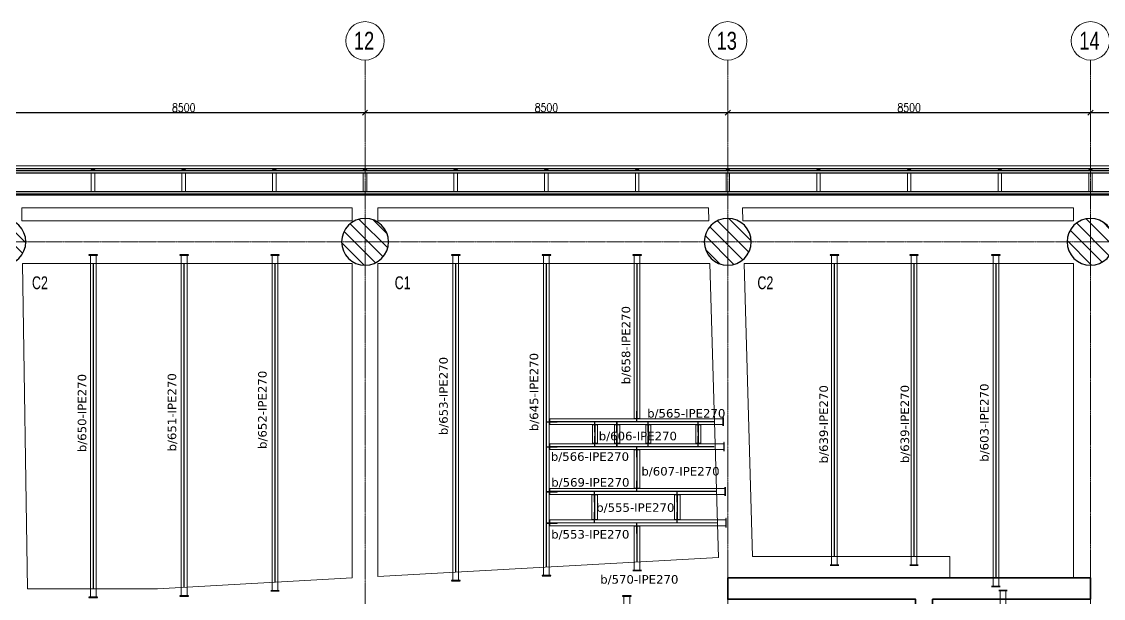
# Model space of a CAD drawing. Header units: millimetres. Extents: x -900 to 77642, y -21218 to 30657.
# Drawn here: x 39348 to 64699, y 17150 to 30657 of the extents above; entities that cross this region are included whole.
import ezdxf

# ---------------------------------------------------------------- set-up
doc = ezdxf.new("R2010")
doc.units = ezdxf.units.MM
doc.header["$LTSCALE"] = 0.9
doc.linetypes.add('Grid Line', pattern=[3.33375, 1.905, -0.47625, 0.47625, -0.47625])
for name, color, linetype, lineweight in [('0-1', 7, 'Continuous', 5), ('A_ALMA', 255, 'Continuous', 5), ('E_COLUMNAS', 1, 'Continuous', 18), ('E_COLUMNAS-3', 1, 'Continuous', 35), ('E_COLUMNAS-4', 1, 'Continuous', 25), ('E_EJES', 8, 'Continuous', 9), ('E_EJES-1', 8, 'Grid Line', 9), ('E_MUROS-1', 2, 'Continuous', 35), ('E_TEXTO', 3, 'Continuous', 9), ('E_VIGAS', 5, 'Continuous', 9), ('E_VIGAS-1', 5, 'Continuous', 5), ('E_VIGAS-2', 10, 'Continuous', 25), ('P-PLATINA', 6, 'Continuous', 15), ('VIGAS_HCB', 253, 'Continuous', 15)]:
    doc.layers.add(name, color=color, linetype=linetype, lineweight=lineweight)
doc.layers.add('COTAS', color=8, linetype='Continuous')
doc.styles.add('Arial Narrow', font='', dxfattribs={"width": 0.85, "height": 0.3})
doc.styles.add('CNI_COTAS', font='romans.shx', dxfattribs={"width": 0.8})
doc.styles.add('Swis721 LtCn BT', font='swisscl.ttf', dxfattribs={"height": 0.42})
doc.styles.add('VERDANA', font='verdana.ttf')
doc.styles.get('Arial Narrow').set_extended_font_data('Arial Narrow')
doc.dimstyles.new('1.5', dxfattribs={"dimscale": 0, "dimtxt": 200, "dimasz": 120, "dimexe": 4, "dimexo": 4, "dimgap": 15, "dimtad": 1, "dimdec": 0, "dimzin": 4, "dimdsep": 46, "dimtxsty": 'CNI_COTAS', "dimblk": 'OBLIQUE', "dimcen": -0.09, "dimclrd": 256, "dimclrt": 3, "dimadec": 0, "dimazin": 0, "dimtfac": 1, "dimtdec": 0, "dimtmove": 2, "dimatfit": 0, "dimldrblk": 'OBLIQUE', "dimfxl": 0.05, "dimtolj": 1, "dimtzin": 0, "dimarcsym": 0})

# ---------------------------------------------------------------- blocks, each defined once
blk = doc.blocks.new('EST_SFM_VIGA-METALICA-SECCION-C - EST_SFM_VIGA-METALICA-UPN160-1604346-_42_00m_N_E_-NIVEL-11 DOC')
at = {"layer": 'E_VIGAS-1'}
for p, q in [((30.11, 0.018), (-30.277, 0.018)), ((-30.272, -0.047), (30.104, -0.047))]:
    blk.add_line(p, q, dxfattribs=at)
blk = doc.blocks.new('EST_SFM_VIGA-METALICA-SECCION-C - EST_SFM_VIGA-METALICA-UPN100-1526554-_42_00m_N_E_-NIVEL-11 DOC')
at = {"layer": 'E_VIGAS-2'}
for p, q in [((34.942, 0.018), (-34.929, 0.018)), ((-34.929, -0.032), (34.942, -0.032))]:
    blk.add_line(p, q, dxfattribs=at)
blk = doc.blocks.new('EST_SFM_VIGA-METALICA-SECCION-C - EST_SFM_VIGA-METALICA-UPN100-1526616-_42_00m_N_E_-NIVEL-11 DOC')
at = {"layer": 'E_VIGAS-2'}
for p, q in [((34.044, 0.032), (-34.827, 0.032)), ((-34.827, -0.018), (34.044, -0.018))]:
    blk.add_line(p, q, dxfattribs=at)
blk = doc.blocks.new('DCTIB_CNI_EST_MOD-1A-FAC_0001_rvt-1-_42_00m_N_E_-NIVEL-11 DOC')
at = {"layer": 'E_VIGAS-1'}
for p, q in [((-38.078, 167.858), (-38.078, 167.859)), ((-38.078, 167.859), (-38.05, 167.859)), ((-37.996, 167.858), (-38.078, 167.858)), ((-38.078, 167.858), (-38.078, 167.83)), ((-38.04, 167.864), (-38.04, 167.878)), ((-38.04, 167.859), (-38.04, 167.864)), ((-38.035, 167.878), (-38.035, 167.864)), ((-38.035, 167.864), (-38.035, 167.859)), ((-38.024, 167.859), (-37.996, 167.859)), ((-37.996, 167.859), (-37.996, 167.858)), ((-37.996, 167.858), (-37.996, 167.83)), ((-35.953, 167.859), (-35.925, 167.859)), ((-35.953, 167.858), (-35.953, 167.859)), ((-35.871, 167.858), (-35.953, 167.858)), ((-35.953, 167.83), (-35.953, 167.858)), ((-35.915, 167.864), (-35.915, 167.878)), ((-35.915, 167.859), (-35.915, 167.864)), ((-35.91, 167.878), (-35.91, 167.864)), ((-35.91, 167.864), (-35.91, 167.859)), ((-35.899, 167.859), (-35.871, 167.859)), ((-35.871, 167.859), (-35.871, 167.858)), ((-35.871, 167.83), (-35.871, 167.858)), ((-33.828, 167.859), (-33.8, 167.859)), ((-33.828, 167.858), (-33.828, 167.859)), ((-33.746, 167.858), (-33.828, 167.858)), ((-33.828, 167.83), (-33.828, 167.858)), ((-33.79, 167.864), (-33.79, 167.878)), ((-33.79, 167.859), (-33.79, 167.864)), ((-33.785, 167.878), (-33.785, 167.864)), ((-33.785, 167.864), (-33.785, 167.859)), ((-33.774, 167.859), (-33.746, 167.859)), ((-33.746, 167.859), (-33.746, 167.858)), ((-33.746, 167.83), (-33.746, 167.858)), ((-31.703, 167.859), (-31.675, 167.859)), ((-31.703, 167.858), (-31.703, 167.859)), ((-31.621, 167.858), (-31.703, 167.858)), ((-31.703, 167.83), (-31.703, 167.858)), ((-31.664, 167.864), (-31.664, 167.878)), ((-31.664, 167.859), (-31.664, 167.864)), ((-31.659, 167.878), (-31.659, 167.864)), ((-31.659, 167.864), (-31.659, 167.859)), ((-31.649, 167.859), (-31.621, 167.859)), ((-31.621, 167.859), (-31.621, 167.858)), ((-31.621, 167.83), (-31.621, 167.858)), ((-29.578, 167.858), (-29.578, 167.859)), ((-29.578, 167.859), (-29.55, 167.859)), ((-29.496, 167.858), (-29.578, 167.858)), ((-29.578, 167.858), (-29.578, 167.83)), ((-29.54, 167.864), (-29.54, 167.878)), ((-29.54, 167.859), (-29.54, 167.864)), ((-29.535, 167.878), (-29.535, 167.864)), ((-29.535, 167.864), (-29.535, 167.859)), ((-29.524, 167.859), (-29.496, 167.859)), ((-29.496, 167.859), (-29.496, 167.858)), ((-29.496, 167.858), (-29.496, 167.83)), ((-27.454, 167.859), (-27.426, 167.859)), ((-27.454, 167.858), (-27.454, 167.859)), ((-27.372, 167.858), (-27.454, 167.858)), ((-27.454, 167.83), (-27.454, 167.858)), ((-27.415, 167.864), (-27.415, 167.878)), ((-27.415, 167.859), (-27.415, 167.864)), ((-27.41, 167.878), (-27.41, 167.864)), ((-27.41, 167.864), (-27.41, 167.859)), ((-27.399, 167.859), (-27.372, 167.859)), ((-27.372, 167.859), (-27.372, 167.858)), ((-27.372, 167.83), (-27.372, 167.858)), ((-25.328, 167.859), (-25.3, 167.859)), ((-25.328, 167.858), (-25.328, 167.859)), ((-25.246, 167.858), (-25.328, 167.858)), ((-25.328, 167.83), (-25.328, 167.858)), ((-25.29, 167.864), (-25.29, 167.878)), ((-25.29, 167.859), (-25.29, 167.864)), ((-25.285, 167.878), (-25.285, 167.864)), ((-25.285, 167.864), (-25.285, 167.859)), ((-25.274, 167.859), (-25.246, 167.859)), ((-25.246, 167.859), (-25.246, 167.858)), ((-25.246, 167.83), (-25.246, 167.858)), ((-23.203, 167.859), (-23.175, 167.859)), ((-23.203, 167.858), (-23.203, 167.859)), ((-23.121, 167.858), (-23.203, 167.858)), ((-23.203, 167.83), (-23.203, 167.858)), ((-23.164, 167.864), (-23.164, 167.878)), ((-23.164, 167.859), (-23.164, 167.864)), ((-23.159, 167.878), (-23.159, 167.864)), ((-23.159, 167.864), (-23.159, 167.859)), ((-23.149, 167.859), (-23.121, 167.859)), ((-23.121, 167.859), (-23.121, 167.858)), ((-23.121, 167.83), (-23.121, 167.858)), ((-21.078, 167.858), (-21.078, 167.859)), ((-21.078, 167.859), (-21.05, 167.859)), ((-20.996, 167.858), (-21.078, 167.858)), ((-21.078, 167.858), (-21.078, 167.83)), ((-21.04, 167.864), (-21.04, 167.878)), ((-21.04, 167.859), (-21.04, 167.864)), ((-21.035, 167.878), (-21.035, 167.864)), ((-21.035, 167.864), (-21.035, 167.859)), ((-21.024, 167.859), (-20.996, 167.859)), ((-20.996, 167.859), (-20.996, 167.858)), ((-20.996, 167.858), (-20.996, 167.83)), ((-18.953, 167.859), (-18.925, 167.859)), ((-18.953, 167.858), (-18.953, 167.859)), ((-18.871, 167.858), (-18.953, 167.858)), ((-18.953, 167.83), (-18.953, 167.858)), ((-18.915, 167.864), (-18.915, 167.878)), ((-18.915, 167.859), (-18.915, 167.864)), ((-18.91, 167.878), (-18.91, 167.864)), ((-18.91, 167.864), (-18.91, 167.859)), ((-18.899, 167.859), (-18.871, 167.859)), ((-18.871, 167.859), (-18.871, 167.858)), ((-18.871, 167.83), (-18.871, 167.858)), ((-16.828, 167.859), (-16.8, 167.859)), ((-16.828, 167.858), (-16.828, 167.859)), ((-16.746, 167.858), (-16.828, 167.858)), ((-16.828, 167.83), (-16.828, 167.858)), ((-16.79, 167.864), (-16.79, 167.878)), ((-16.79, 167.859), (-16.79, 167.864)), ((-16.785, 167.878), (-16.785, 167.864)), ((-16.785, 167.864), (-16.785, 167.859)), ((-16.774, 167.859), (-16.746, 167.859)), ((-16.746, 167.859), (-16.746, 167.858)), ((-16.746, 167.83), (-16.746, 167.858)), ((-14.703, 167.859), (-14.675, 167.859)), ((-14.703, 167.858), (-14.703, 167.859)), ((-14.703, 167.858), (-14.621, 167.858)), ((-14.621, 167.858), (-14.703, 167.858)), ((-14.703, 167.83), (-14.703, 167.858)), ((-14.665, 167.864), (-14.665, 167.878)), ((-14.665, 167.859), (-14.665, 167.864)), ((-14.66, 167.878), (-14.66, 167.864)), ((-14.66, 167.864), (-14.66, 167.859)), ((-14.649, 167.859), (-14.621, 167.859)), ((-14.621, 167.859), (-14.621, 167.858)), ((-14.621, 167.83), (-14.621, 167.858)), ((-38.078, 167.78), (-38.078, 167.33)), ((-37.996, 167.78), (-37.996, 167.33)), ((-35.953, 167.33), (-35.953, 167.78)), ((-35.871, 167.33), (-35.871, 167.78)), ((-33.828, 167.33), (-33.828, 167.78)), ((-33.746, 167.33), (-33.746, 167.78)), ((-31.703, 167.33), (-31.703, 167.78)), ((-31.621, 167.33), (-31.621, 167.78)), ((-29.578, 167.78), (-29.578, 167.33)), ((-29.496, 167.78), (-29.496, 167.33)), ((-27.454, 167.33), (-27.454, 167.78)), ((-27.372, 167.33), (-27.372, 167.78)), ((-25.328, 167.33), (-25.328, 167.78)), ((-25.246, 167.33), (-25.246, 167.78)), ((-23.203, 167.33), (-23.203, 167.78)), ((-23.121, 167.33), (-23.121, 167.78)), ((-21.078, 167.78), (-21.078, 167.33)), ((-20.996, 167.78), (-20.996, 167.33)), ((-18.953, 167.33), (-18.953, 167.78)), ((-18.871, 167.33), (-18.871, 167.78)), ((-16.828, 167.33), (-16.828, 167.78)), ((-16.746, 167.33), (-16.746, 167.78)), ((-14.703, 167.33), (-14.703, 167.78)), ((-14.621, 167.33), (-14.621, 167.78)), ((-38.078, 167.28), (-38.078, 167.262)), ((-37.996, 167.262), (-38.078, 167.262)), ((-37.996, 167.28), (-37.996, 167.262)), ((-35.953, 167.263), (-35.953, 167.28)), ((-35.871, 167.263), (-35.953, 167.263)), ((-35.871, 167.263), (-35.871, 167.28)), ((-33.828, 167.263), (-33.828, 167.28)), ((-33.746, 167.263), (-33.828, 167.263)), ((-33.746, 167.263), (-33.746, 167.28)), ((-31.703, 167.263), (-31.703, 167.28)), ((-31.621, 167.263), (-31.703, 167.263)), ((-31.621, 167.263), (-31.621, 167.28)), ((-29.578, 167.28), (-29.578, 167.263)), ((-29.496, 167.263), (-29.578, 167.263)), ((-29.496, 167.28), (-29.496, 167.263)), ((-27.454, 167.26), (-27.454, 167.28)), ((-27.372, 167.26), (-27.454, 167.26)), ((-27.372, 167.26), (-27.372, 167.28)), ((-25.328, 167.263), (-25.328, 167.28)), ((-25.246, 167.263), (-25.328, 167.263)), ((-25.246, 167.263), (-25.246, 167.28)), ((-23.203, 167.263), (-23.203, 167.28)), ((-23.121, 167.263), (-23.203, 167.263)), ((-23.121, 167.263), (-23.121, 167.28)), ((-21.078, 167.28), (-21.078, 167.263)), ((-20.996, 167.263), (-21.078, 167.263)), ((-20.996, 167.28), (-20.996, 167.263)), ((-18.953, 167.263), (-18.953, 167.28)), ((-18.871, 167.263), (-18.953, 167.263)), ((-18.871, 167.263), (-18.871, 167.28)), ((-16.828, 167.263), (-16.828, 167.28)), ((-16.746, 167.263), (-16.828, 167.263)), ((-16.746, 167.263), (-16.746, 167.28)), ((-14.703, 167.263), (-14.703, 167.28)), ((-14.621, 167.263), (-14.703, 167.263)), ((-14.621, 167.263), (-14.621, 167.28))]:
    blk.add_line(p, q, dxfattribs=at)
for points, knots in [([(-38.05, 167.859), (-38.049, 167.859), (-38.048, 167.859), (-38.045, 167.859), (-38.043, 167.86), (-38.041, 167.86), (-38.04, 167.862), (-38.04, 167.863), (-38.04, 167.864)], [0, 0, 0, 0, 0.142857, 0.285714, 0.428571, 0.571429, 0.785714, 1, 1, 1, 1]), ([(-38.04, 167.864), (-38.04, 167.863), (-38.04, 167.862), (-38.042, 167.86), (-38.043, 167.86), (-38.045, 167.859), (-38.046, 167.859), (-38.047, 167.859), (-38.049, 167.859), (-38.05, 167.859)], [0, 0, 0, 0, 0.285714, 0.428571, 0.571429, 0.678571, 0.732143, 0.785714, 1, 1, 1, 1]), ([(-38.024, 167.859), (-38.025, 167.859), (-38.026, 167.859), (-38.029, 167.859), (-38.031, 167.86), (-38.033, 167.86), (-38.034, 167.862), (-38.035, 167.863), (-38.035, 167.864)], [0, 0, 0, 0, 0.142857, 0.285714, 0.428571, 0.571429, 0.785714, 1, 1, 1, 1]), ([(-38.035, 167.864), (-38.035, 167.863), (-38.034, 167.862), (-38.033, 167.86), (-38.031, 167.86), (-38.03, 167.859), (-38.029, 167.859), (-38.027, 167.859), (-38.025, 167.859), (-38.024, 167.859)], [0, 0, 0, 0, 0.285714, 0.428571, 0.571429, 0.678571, 0.732143, 0.785714, 1, 1, 1, 1]), ([(-35.915, 167.864), (-35.915, 167.863), (-35.915, 167.862), (-35.917, 167.86), (-35.918, 167.86), (-35.92, 167.859), (-35.921, 167.859), (-35.922, 167.859), (-35.924, 167.859), (-35.925, 167.859)], [0, 0, 0, 0, 0.285714, 0.428571, 0.571429, 0.678571, 0.732143, 0.785714, 1, 1, 1, 1]), ([(-35.925, 167.859), (-35.924, 167.859), (-35.923, 167.859), (-35.92, 167.859), (-35.918, 167.86), (-35.916, 167.86), (-35.915, 167.862), (-35.915, 167.863), (-35.915, 167.864)], [0, 0, 0, 0, 0.142857, 0.285714, 0.428571, 0.571429, 0.785714, 1, 1, 1, 1]), ([(-35.91, 167.864), (-35.91, 167.863), (-35.909, 167.862), (-35.908, 167.86), (-35.906, 167.86), (-35.905, 167.859), (-35.904, 167.859), (-35.902, 167.859), (-35.9, 167.859), (-35.899, 167.859)], [0, 0, 0, 0, 0.285714, 0.428571, 0.571429, 0.678571, 0.732143, 0.785714, 1, 1, 1, 1]), ([(-35.899, 167.859), (-35.9, 167.859), (-35.901, 167.859), (-35.904, 167.859), (-35.906, 167.86), (-35.908, 167.86), (-35.909, 167.862), (-35.91, 167.863), (-35.91, 167.864)], [0, 0, 0, 0, 0.142857, 0.285714, 0.428571, 0.571429, 0.785714, 1, 1, 1, 1]), ([(-33.79, 167.864), (-33.79, 167.863), (-33.79, 167.862), (-33.792, 167.86), (-33.793, 167.86), (-33.795, 167.859), (-33.796, 167.859), (-33.797, 167.859), (-33.799, 167.859), (-33.8, 167.859)], [0, 0, 0, 0, 0.285714, 0.428571, 0.571429, 0.678571, 0.732143, 0.785714, 1, 1, 1, 1]), ([(-33.8, 167.859), (-33.799, 167.859), (-33.798, 167.859), (-33.795, 167.859), (-33.793, 167.86), (-33.791, 167.86), (-33.79, 167.862), (-33.79, 167.863), (-33.79, 167.864)], [0, 0, 0, 0, 0.142857, 0.285714, 0.428571, 0.571429, 0.785714, 1, 1, 1, 1]), ([(-33.785, 167.864), (-33.785, 167.863), (-33.784, 167.862), (-33.783, 167.86), (-33.781, 167.86), (-33.78, 167.859), (-33.779, 167.859), (-33.777, 167.859), (-33.775, 167.859), (-33.774, 167.859)], [0, 0, 0, 0, 0.285714, 0.428571, 0.571429, 0.678571, 0.732143, 0.785714, 1, 1, 1, 1]), ([(-33.774, 167.859), (-33.775, 167.859), (-33.776, 167.859), (-33.779, 167.859), (-33.781, 167.86), (-33.783, 167.86), (-33.784, 167.862), (-33.785, 167.863), (-33.785, 167.864)], [0, 0, 0, 0, 0.142857, 0.285714, 0.428571, 0.571429, 0.785714, 1, 1, 1, 1]), ([(-31.664, 167.864), (-31.664, 167.863), (-31.665, 167.862), (-31.666, 167.86), (-31.668, 167.86), (-31.669, 167.859), (-31.67, 167.859), (-31.672, 167.859), (-31.674, 167.859), (-31.675, 167.859)], [0, 0, 0, 0, 0.285714, 0.428571, 0.571429, 0.678571, 0.732143, 0.785714, 1, 1, 1, 1]), ([(-31.675, 167.859), (-31.674, 167.859), (-31.673, 167.859), (-31.67, 167.859), (-31.668, 167.86), (-31.666, 167.86), (-31.665, 167.862), (-31.664, 167.863), (-31.664, 167.864)], [0, 0, 0, 0, 0.142857, 0.285714, 0.428571, 0.571429, 0.785714, 1, 1, 1, 1]), ([(-31.659, 167.864), (-31.659, 167.863), (-31.659, 167.862), (-31.657, 167.86), (-31.656, 167.86), (-31.654, 167.859), (-31.653, 167.859), (-31.652, 167.859), (-31.65, 167.859), (-31.649, 167.859)], [0, 0, 0, 0, 0.285714, 0.428571, 0.571429, 0.678571, 0.732143, 0.785714, 1, 1, 1, 1]), ([(-31.649, 167.859), (-31.65, 167.859), (-31.651, 167.859), (-31.654, 167.859), (-31.656, 167.86), (-31.658, 167.86), (-31.659, 167.862), (-31.659, 167.863), (-31.659, 167.864)], [0, 0, 0, 0, 0.142857, 0.285714, 0.428571, 0.571429, 0.785714, 1, 1, 1, 1]), ([(-29.55, 167.859), (-29.549, 167.859), (-29.548, 167.859), (-29.545, 167.859), (-29.543, 167.86), (-29.541, 167.86), (-29.54, 167.862), (-29.54, 167.863), (-29.54, 167.864)], [0, 0, 0, 0, 0.142857, 0.285714, 0.428571, 0.571429, 0.785714, 1, 1, 1, 1]), ([(-29.54, 167.864), (-29.54, 167.863), (-29.54, 167.862), (-29.542, 167.86), (-29.543, 167.86), (-29.545, 167.859), (-29.546, 167.859), (-29.547, 167.859), (-29.549, 167.859), (-29.55, 167.859)], [0, 0, 0, 0, 0.285714, 0.428571, 0.571429, 0.678571, 0.732143, 0.785714, 1, 1, 1, 1]), ([(-29.524, 167.859), (-29.525, 167.859), (-29.526, 167.859), (-29.529, 167.859), (-29.531, 167.86), (-29.533, 167.86), (-29.534, 167.862), (-29.535, 167.863), (-29.535, 167.864)], [0, 0, 0, 0, 0.142857, 0.285714, 0.428571, 0.571429, 0.785714, 1, 1, 1, 1]), ([(-29.535, 167.864), (-29.535, 167.863), (-29.534, 167.862), (-29.533, 167.86), (-29.531, 167.86), (-29.53, 167.859), (-29.529, 167.859), (-29.527, 167.859), (-29.525, 167.859), (-29.524, 167.859)], [0, 0, 0, 0, 0.285714, 0.428571, 0.571429, 0.678571, 0.732143, 0.785714, 1, 1, 1, 1]), ([(-27.415, 167.864), (-27.415, 167.863), (-27.415, 167.862), (-27.417, 167.86), (-27.419, 167.86), (-27.42, 167.859), (-27.421, 167.859), (-27.423, 167.859), (-27.424, 167.859), (-27.426, 167.859)], [0, 0, 0, 0, 0.285714, 0.428571, 0.571429, 0.678571, 0.732143, 0.785714, 1, 1, 1, 1]), ([(-27.426, 167.859), (-27.425, 167.859), (-27.423, 167.859), (-27.421, 167.859), (-27.419, 167.86), (-27.417, 167.86), (-27.415, 167.862), (-27.415, 167.863), (-27.415, 167.864)], [0, 0, 0, 0, 0.142857, 0.285714, 0.428571, 0.571429, 0.785714, 1, 1, 1, 1]), ([(-27.41, 167.864), (-27.41, 167.863), (-27.41, 167.862), (-27.408, 167.86), (-27.407, 167.86), (-27.405, 167.859), (-27.404, 167.859), (-27.402, 167.859), (-27.401, 167.859), (-27.399, 167.859)], [0, 0, 0, 0, 0.285714, 0.428571, 0.571429, 0.678571, 0.732143, 0.785714, 1, 1, 1, 1]), ([(-27.399, 167.859), (-27.4, 167.859), (-27.402, 167.859), (-27.404, 167.859), (-27.406, 167.86), (-27.408, 167.86), (-27.41, 167.862), (-27.41, 167.863), (-27.41, 167.864)], [0, 0, 0, 0, 0.142857, 0.285714, 0.428571, 0.571429, 0.785714, 1, 1, 1, 1]), ([(-25.29, 167.864), (-25.29, 167.863), (-25.29, 167.862), (-25.292, 167.86), (-25.293, 167.86), (-25.295, 167.859), (-25.296, 167.859), (-25.297, 167.859), (-25.299, 167.859), (-25.3, 167.859)], [0, 0, 0, 0, 0.285714, 0.428571, 0.571429, 0.678571, 0.732143, 0.785714, 1, 1, 1, 1]), ([(-25.3, 167.859), (-25.299, 167.859), (-25.298, 167.859), (-25.295, 167.859), (-25.293, 167.86), (-25.291, 167.86), (-25.29, 167.862), (-25.29, 167.863), (-25.29, 167.864)], [0, 0, 0, 0, 0.142857, 0.285714, 0.428571, 0.571429, 0.785714, 1, 1, 1, 1]), ([(-25.285, 167.864), (-25.285, 167.863), (-25.284, 167.862), (-25.283, 167.86), (-25.281, 167.86), (-25.28, 167.859), (-25.279, 167.859), (-25.277, 167.859), (-25.275, 167.859), (-25.274, 167.859)], [0, 0, 0, 0, 0.285714, 0.428571, 0.571429, 0.678571, 0.732143, 0.785714, 1, 1, 1, 1]), ([(-25.274, 167.859), (-25.275, 167.859), (-25.276, 167.859), (-25.279, 167.859), (-25.281, 167.86), (-25.283, 167.86), (-25.284, 167.862), (-25.285, 167.863), (-25.285, 167.864)], [0, 0, 0, 0, 0.142857, 0.285714, 0.428571, 0.571429, 0.785714, 1, 1, 1, 1]), ([(-23.164, 167.864), (-23.164, 167.863), (-23.165, 167.862), (-23.166, 167.86), (-23.168, 167.86), (-23.169, 167.859), (-23.17, 167.859), (-23.172, 167.859), (-23.174, 167.859), (-23.175, 167.859)], [0, 0, 0, 0, 0.285714, 0.428571, 0.571429, 0.678571, 0.732143, 0.785714, 1, 1, 1, 1]), ([(-23.175, 167.859), (-23.174, 167.859), (-23.173, 167.859), (-23.17, 167.859), (-23.168, 167.86), (-23.166, 167.86), (-23.165, 167.862), (-23.164, 167.863), (-23.164, 167.864)], [0, 0, 0, 0, 0.142857, 0.285714, 0.428571, 0.571429, 0.785714, 1, 1, 1, 1]), ([(-23.159, 167.864), (-23.159, 167.863), (-23.159, 167.862), (-23.157, 167.86), (-23.156, 167.86), (-23.154, 167.859), (-23.153, 167.859), (-23.152, 167.859), (-23.15, 167.859), (-23.149, 167.859)], [0, 0, 0, 0, 0.285714, 0.428571, 0.571429, 0.678571, 0.732143, 0.785714, 1, 1, 1, 1]), ([(-23.149, 167.859), (-23.15, 167.859), (-23.151, 167.859), (-23.154, 167.859), (-23.156, 167.86), (-23.158, 167.86), (-23.159, 167.862), (-23.159, 167.863), (-23.159, 167.864)], [0, 0, 0, 0, 0.142857, 0.285714, 0.428571, 0.571429, 0.785714, 1, 1, 1, 1]), ([(-21.05, 167.859), (-21.049, 167.859), (-21.048, 167.859), (-21.045, 167.859), (-21.043, 167.86), (-21.041, 167.86), (-21.04, 167.862), (-21.04, 167.863), (-21.04, 167.864)], [0, 0, 0, 0, 0.142857, 0.285714, 0.428571, 0.571429, 0.785714, 1, 1, 1, 1]), ([(-21.04, 167.864), (-21.04, 167.863), (-21.04, 167.862), (-21.042, 167.86), (-21.043, 167.86), (-21.045, 167.859), (-21.046, 167.859), (-21.047, 167.859), (-21.049, 167.859), (-21.05, 167.859)], [0, 0, 0, 0, 0.285714, 0.428571, 0.571429, 0.678571, 0.732143, 0.785714, 1, 1, 1, 1]), ([(-21.024, 167.859), (-21.025, 167.859), (-21.026, 167.859), (-21.029, 167.859), (-21.031, 167.86), (-21.033, 167.86), (-21.034, 167.862), (-21.035, 167.863), (-21.035, 167.864)], [0, 0, 0, 0, 0.142857, 0.285714, 0.428571, 0.571429, 0.785714, 1, 1, 1, 1]), ([(-21.035, 167.864), (-21.035, 167.863), (-21.034, 167.862), (-21.033, 167.86), (-21.031, 167.86), (-21.03, 167.859), (-21.029, 167.859), (-21.027, 167.859), (-21.025, 167.859), (-21.024, 167.859)], [0, 0, 0, 0, 0.285714, 0.428571, 0.571429, 0.678571, 0.732143, 0.785714, 1, 1, 1, 1]), ([(-18.915, 167.864), (-18.915, 167.863), (-18.915, 167.862), (-18.917, 167.86), (-18.918, 167.86), (-18.92, 167.859), (-18.921, 167.859), (-18.922, 167.859), (-18.924, 167.859), (-18.925, 167.859)], [0, 0, 0, 0, 0.285714, 0.428571, 0.571429, 0.678571, 0.732143, 0.785714, 1, 1, 1, 1]), ([(-18.925, 167.859), (-18.924, 167.859), (-18.923, 167.859), (-18.92, 167.859), (-18.918, 167.86), (-18.916, 167.86), (-18.915, 167.862), (-18.915, 167.863), (-18.915, 167.864)], [0, 0, 0, 0, 0.142857, 0.285714, 0.428571, 0.571429, 0.785714, 1, 1, 1, 1]), ([(-18.91, 167.864), (-18.91, 167.863), (-18.909, 167.862), (-18.908, 167.86), (-18.906, 167.86), (-18.905, 167.859), (-18.904, 167.859), (-18.902, 167.859), (-18.9, 167.859), (-18.899, 167.859)], [0, 0, 0, 0, 0.285714, 0.428571, 0.571429, 0.678571, 0.732143, 0.785714, 1, 1, 1, 1]), ([(-18.899, 167.859), (-18.9, 167.859), (-18.901, 167.859), (-18.904, 167.859), (-18.906, 167.86), (-18.908, 167.86), (-18.909, 167.862), (-18.91, 167.863), (-18.91, 167.864)], [0, 0, 0, 0, 0.142857, 0.285714, 0.428571, 0.571429, 0.785714, 1, 1, 1, 1]), ([(-16.79, 167.864), (-16.79, 167.863), (-16.79, 167.862), (-16.792, 167.86), (-16.793, 167.86), (-16.795, 167.859), (-16.796, 167.859), (-16.797, 167.859), (-16.799, 167.859), (-16.8, 167.859)], [0, 0, 0, 0, 0.285714, 0.428571, 0.571429, 0.678571, 0.732143, 0.785714, 1, 1, 1, 1]), ([(-16.8, 167.859), (-16.799, 167.859), (-16.798, 167.859), (-16.795, 167.859), (-16.793, 167.86), (-16.791, 167.86), (-16.79, 167.862), (-16.79, 167.863), (-16.79, 167.864)], [0, 0, 0, 0, 0.142857, 0.285714, 0.428571, 0.571429, 0.785714, 1, 1, 1, 1]), ([(-16.785, 167.864), (-16.785, 167.863), (-16.784, 167.862), (-16.783, 167.86), (-16.781, 167.86), (-16.78, 167.859), (-16.779, 167.859), (-16.777, 167.859), (-16.775, 167.859), (-16.774, 167.859)], [0, 0, 0, 0, 0.285714, 0.428571, 0.571429, 0.678571, 0.732143, 0.785714, 1, 1, 1, 1]), ([(-16.774, 167.859), (-16.775, 167.859), (-16.776, 167.859), (-16.779, 167.859), (-16.781, 167.86), (-16.783, 167.86), (-16.784, 167.862), (-16.785, 167.863), (-16.785, 167.864)], [0, 0, 0, 0, 0.142857, 0.285714, 0.428571, 0.571429, 0.785714, 1, 1, 1, 1]), ([(-14.665, 167.864), (-14.665, 167.863), (-14.665, 167.862), (-14.667, 167.86), (-14.668, 167.86), (-14.67, 167.859), (-14.671, 167.859), (-14.672, 167.859), (-14.674, 167.859), (-14.675, 167.859)], [0, 0, 0, 0, 0.285714, 0.428571, 0.571429, 0.678571, 0.732143, 0.785714, 1, 1, 1, 1]), ([(-14.675, 167.859), (-14.674, 167.859), (-14.673, 167.859), (-14.67, 167.859), (-14.668, 167.86), (-14.666, 167.86), (-14.665, 167.862), (-14.665, 167.863), (-14.665, 167.864)], [0, 0, 0, 0, 0.142857, 0.285714, 0.428571, 0.571429, 0.785714, 1, 1, 1, 1]), ([(-14.66, 167.864), (-14.66, 167.863), (-14.659, 167.862), (-14.658, 167.86), (-14.656, 167.86), (-14.655, 167.859), (-14.654, 167.859), (-14.652, 167.859), (-14.65, 167.859), (-14.649, 167.859)], [0, 0, 0, 0, 0.285714, 0.428571, 0.571429, 0.678571, 0.732143, 0.785714, 1, 1, 1, 1]), ([(-14.649, 167.859), (-14.65, 167.859), (-14.651, 167.859), (-14.654, 167.859), (-14.656, 167.86), (-14.658, 167.86), (-14.659, 167.862), (-14.66, 167.863), (-14.66, 167.864)], [0, 0, 0, 0, 0.142857, 0.285714, 0.428571, 0.571429, 0.785714, 1, 1, 1, 1])]:
    blk.add_open_spline(points, degree=3, knots=knots, dxfattribs=at)
at = {"layer": 'E_VIGAS-2'}
for p, q in [((-75.147, 167.83), (-5.177, 167.83)), ((-5.177, 167.83), (-75.147, 167.83)), ((-5.727, 167.28), (-74.597, 167.28)), ((-74.597, 167.28), (-5.727, 167.28))]:
    blk.add_line(p, q, dxfattribs=at)
at = {"layer": 'E_VIGAS-1'}
blk.add_blockref('EST_SFM_VIGA-METALICA-SECCION-C - EST_SFM_VIGA-METALICA-UPN160-1604346-_42_00m_N_E_-NIVEL-11 DOC', (-40.081, 167.925), dxfattribs=at)
at = {"layer": 'E_VIGAS-2'}
for name, p in [('EST_SFM_VIGA-METALICA-SECCION-C - EST_SFM_VIGA-METALICA-UPN100-1526554-_42_00m_N_E_-NIVEL-11 DOC', (-40.169, 167.812)), ('EST_SFM_VIGA-METALICA-SECCION-C - EST_SFM_VIGA-METALICA-UPN100-1526616-_42_00m_N_E_-NIVEL-11 DOC', (-39.77, 167.298))]:
    blk.add_blockref(name, p, dxfattribs=at)
blk = doc.blocks.new('EST_SCM_COLUMNA-SECCION-CIRCULAR - EST_SCM_COLUMNA-CONCRETO-CIRCULAR_Ø_110cm-V20-_42_00m_N_E_-NIVEL-11 DOC')
at = {"layer": 'E_COLUMNAS'}
h = blk.add_hatch(dxfattribs=at)
h.set_pattern_fill('FP_19', color=256, style=0, pattern_type=2)
h.set_pattern_definition([(135, (40.162, -166.162), (-0.15909903, -0.15909903), [])])
h.paths.add_polyline_path([(0.041, -0.548), (0.122, -0.536), (0.201, -0.512), (0.275, -0.476), (0.343, -0.43), (0.403, -0.374), (0.454, -0.31), (0.496, -0.239), (0.526, -0.162), (0.544, -0.082), (0.55, 0), (0.544, 0.082), (0.526, 0.162), (0.496, 0.239), (0.454, 0.31), (0.403, 0.374), (0.343, 0.43), (0.275, 0.476), (0.201, 0.512), (0.122, 0.536), (0.041, 0.548), (-0.041, 0.548), (-0.122, 0.536), (-0.201, 0.512), (-0.275, 0.476), (-0.343, 0.43), (-0.403, 0.374), (-0.454, 0.31), (-0.496, 0.239), (-0.526, 0.162), (-0.544, 0.082), (-0.55, 0), (-0.544, -0.082), (-0.526, -0.162), (-0.496, -0.239), (-0.454, -0.31), (-0.403, -0.374), (-0.343, -0.43), (-0.275, -0.476), (-0.201, -0.512), (-0.122, -0.536), (-0.041, -0.548), (-0.023, -0.548)])
at = {"layer": 'E_COLUMNAS-4'}
for start, end in [(0, 180), (180, 0)]:
    blk.add_arc((0, 0), 0.55, start, end, dxfattribs=at)
blk = doc.blocks.new('EST_SCM_COLUMNA-SECCION-CIRCULAR - EST_SCM_COLUMNA-CONCRETO-CIRCULAR_Ø_110cm-V21-_42_00m_N_E_-NIVEL-11 DOC')
at = {"layer": 'E_COLUMNAS'}
h = blk.add_hatch(dxfattribs=at)
h.set_pattern_fill('FP_20', color=256, style=0, pattern_type=2)
h.set_pattern_definition([(135, (31.662, -166.162), (-0.15909903, -0.15909903), [])])
h.paths.add_polyline_path([(-0.041, -0.548), (0.041, -0.548), (0.122, -0.536), (0.201, -0.512), (0.275, -0.476), (0.343, -0.43), (0.403, -0.374), (0.454, -0.31), (0.496, -0.239), (0.526, -0.162), (0.544, -0.082), (0.55, 0), (0.544, 0.082), (0.526, 0.162), (0.496, 0.239), (0.454, 0.31), (0.403, 0.374), (0.343, 0.43), (0.275, 0.476), (0.201, 0.512), (0.122, 0.536), (0.041, 0.548), (-0.041, 0.548), (-0.122, 0.536), (-0.201, 0.512), (-0.275, 0.476), (-0.343, 0.43), (-0.403, 0.374), (-0.454, 0.31), (-0.496, 0.239), (-0.526, 0.162), (-0.544, 0.082), (-0.55, 0), (-0.544, -0.082), (-0.526, -0.162), (-0.496, -0.239), (-0.454, -0.31), (-0.403, -0.374), (-0.343, -0.43), (-0.275, -0.476), (-0.201, -0.512), (-0.122, -0.536)])
at = {"layer": 'E_COLUMNAS-4'}
for start, end in [(0, 180), (180, 0)]:
    blk.add_arc((0, 0), 0.55, start, end, dxfattribs=at)
blk = doc.blocks.new('EST_SCM_COLUMNA-SECCION-CIRCULAR - EST_SCM_COLUMNA-CONCRETO-CIRCULAR_Ø_110cm-V22-_42_00m_N_E_-NIVEL-11 DOC')
at = {"layer": 'E_COLUMNAS'}
h = blk.add_hatch(dxfattribs=at)
h.set_pattern_fill('FP_21', color=256, style=0, pattern_type=2)
h.set_pattern_definition([(135, (23.162, -166.162), (-0.15909903, -0.15909903), [])])
h.paths.add_polyline_path([(0.041, -0.548), (0.122, -0.536), (0.201, -0.512), (0.275, -0.476), (0.343, -0.43), (0.403, -0.374), (0.454, -0.31), (0.496, -0.239), (0.526, -0.162), (0.544, -0.082), (0.55, 0), (0.544, 0.082), (0.526, 0.162), (0.496, 0.239), (0.454, 0.31), (0.403, 0.374), (0.343, 0.43), (0.275, 0.476), (0.201, 0.512), (0.122, 0.536), (0.041, 0.548), (-0.041, 0.548), (-0.122, 0.536), (-0.201, 0.512), (-0.275, 0.476), (-0.343, 0.43), (-0.403, 0.374), (-0.454, 0.31), (-0.496, 0.239), (-0.526, 0.162), (-0.544, 0.082), (-0.55, 0), (-0.544, -0.082), (-0.526, -0.162), (-0.496, -0.239), (-0.454, -0.31), (-0.403, -0.374), (-0.343, -0.43), (-0.275, -0.476), (-0.201, -0.512), (-0.122, -0.536), (-0.041, -0.548)])
at = {"layer": 'E_COLUMNAS-4'}
for start, end in [(0, 180), (180, 0)]:
    blk.add_arc((0, 0), 0.55, start, end, dxfattribs=at)
blk = doc.blocks.new('EST_SCM_COLUMNA-SECCION-CIRCULAR - EST_SCM_COLUMNA-CONCRETO-CIRCULAR_Ø_110cm-V23-_42_00m_N_E_-NIVEL-11 DOC')
at = {"layer": 'E_COLUMNAS'}
h = blk.add_hatch(dxfattribs=at)
h.set_pattern_fill('FP_22', color=256, style=0, pattern_type=2)
h.set_pattern_definition([(135, (14.662, -166.162), (-0.15909903, -0.15909903), [])])
h.paths.add_polyline_path([(-0.041, -0.548), (0.041, -0.548), (0.122, -0.536), (0.201, -0.512), (0.275, -0.476), (0.343, -0.43), (0.403, -0.374), (0.454, -0.31), (0.496, -0.239), (0.526, -0.162), (0.544, -0.082), (0.55, 0), (0.544, 0.082), (0.526, 0.162), (0.496, 0.239), (0.454, 0.31), (0.403, 0.374), (0.343, 0.43), (0.275, 0.476), (0.201, 0.512), (0.122, 0.536), (0.041, 0.548), (-0.041, 0.548), (-0.122, 0.536), (-0.201, 0.512), (-0.275, 0.476), (-0.343, 0.43), (-0.403, 0.374), (-0.454, 0.31), (-0.496, 0.239), (-0.526, 0.162), (-0.544, 0.082), (-0.55, 0), (-0.544, -0.082), (-0.526, -0.162), (-0.496, -0.239), (-0.454, -0.31), (-0.403, -0.374), (-0.343, -0.43), (-0.275, -0.476), (-0.201, -0.512), (-0.122, -0.536), (-0.071, -0.544)])
at = {"layer": 'E_COLUMNAS-4'}
for start, end in [(0, 180), (180, 0)]:
    blk.add_arc((0, 0), 0.55, start, end, dxfattribs=at)
blk = doc.blocks.new('Grid - CNI_NOMBRE EJES-372759-_42_00m_N_E_-NIVEL-11 DOC')
at = {"layer": 'E_EJES'}
blk.add_circle((0, 0), 0.003, dxfattribs=at)
blk = doc.blocks.new('_Oblique')
at = {"color": 0, "linetype": 'ByBlock', "lineweight": -2}
blk.add_line((-0.5, -0.5), (0.5, 0.5), dxfattribs=at)
blk = doc.blocks.new('*D493')
at = {"layer": 'COTAS', "lineweight": -2, "transparency": 16777216}
blk.add_line((38896, 28527), (47397, 28527), dxfattribs=at)
at = {"layer": 'Defpoints', "color": 0, "transparency": 16777216}
for p in [(38896, 28527), (47397, 28527), (47397, 28527)]:
    blk.add_point(p, dxfattribs=at)
at = {"layer": 'COTAS', "lineweight": -2, "transparency": 16777216, "xscale": 120, "yscale": 120, "zscale": 120, "rotation": 180}
blk.add_blockref('_Oblique', (38896, 28527), dxfattribs=at)
at = {"layer": 'COTAS', "lineweight": -2, "transparency": 16777216, "xscale": 120, "yscale": 120, "zscale": 120}
blk.add_blockref('_Oblique', (47397, 28527), dxfattribs=at)
at = {"layer": 'COTAS', "color": 3, "transparency": 16777216, "insert": (43147, 28642), "char_height": 200, "attachment_point": 5, "style": 'CNI_COTAS'}
blk.add_mtext('\\A1;8500', dxfattribs=at)
blk = doc.blocks.new('*D494')
at = {"layer": 'COTAS', "lineweight": -2, "transparency": 16777216}
blk.add_line((47397, 28527), (55897, 28527), dxfattribs=at)
at = {"layer": 'Defpoints', "color": 0, "transparency": 16777216}
for p in [(47397, 28527), (55897, 28527), (55897, 28527)]:
    blk.add_point(p, dxfattribs=at)
at = {"layer": 'COTAS', "lineweight": -2, "transparency": 16777216, "xscale": 120, "yscale": 120, "zscale": 120, "rotation": 180}
blk.add_blockref('_Oblique', (47397, 28527), dxfattribs=at)
at = {"layer": 'COTAS', "lineweight": -2, "transparency": 16777216, "xscale": 120, "yscale": 120, "zscale": 120}
blk.add_blockref('_Oblique', (55897, 28527), dxfattribs=at)
at = {"layer": 'COTAS', "color": 3, "transparency": 16777216, "insert": (51647, 28642), "char_height": 200, "attachment_point": 5, "style": 'CNI_COTAS'}
blk.add_mtext('\\A1;8500', dxfattribs=at)
blk = doc.blocks.new('*D495')
at = {"layer": 'COTAS', "lineweight": -2, "transparency": 16777216}
blk.add_line((55897, 28527), (64397, 28527), dxfattribs=at)
at = {"layer": 'Defpoints', "color": 0, "transparency": 16777216}
for p in [(55897, 28527), (64397, 28527), (64397, 28527)]:
    blk.add_point(p, dxfattribs=at)
at = {"layer": 'COTAS', "lineweight": -2, "transparency": 16777216, "xscale": 120, "yscale": 120, "zscale": 120, "rotation": 180}
blk.add_blockref('_Oblique', (55897, 28527), dxfattribs=at)
at = {"layer": 'COTAS', "lineweight": -2, "transparency": 16777216, "xscale": 120, "yscale": 120, "zscale": 120}
blk.add_blockref('_Oblique', (64397, 28527), dxfattribs=at)
at = {"layer": 'COTAS', "color": 3, "transparency": 16777216, "insert": (60147, 28642), "char_height": 200, "attachment_point": 5, "style": 'CNI_COTAS'}
blk.add_mtext('\\A1;8500', dxfattribs=at)
blk = doc.blocks.new('*D496')
at = {"layer": 'COTAS', "lineweight": -2, "transparency": 16777216}
blk.add_line((64397, 28527), (72897, 28527), dxfattribs=at)
at = {"layer": 'Defpoints', "color": 0, "transparency": 16777216}
for p in [(64397, 28527), (72897, 28527), (72897, 28527)]:
    blk.add_point(p, dxfattribs=at)
at = {"layer": 'COTAS', "lineweight": -2, "transparency": 16777216, "xscale": 120, "yscale": 120, "zscale": 120, "rotation": 180}
blk.add_blockref('_Oblique', (64397, 28527), dxfattribs=at)
at = {"layer": 'COTAS', "lineweight": -2, "transparency": 16777216, "xscale": 120, "yscale": 120, "zscale": 120}
blk.add_blockref('_Oblique', (72897, 28527), dxfattribs=at)
at = {"layer": 'COTAS', "color": 3, "transparency": 16777216, "insert": (68647, 28642), "char_height": 200, "attachment_point": 5, "style": 'CNI_COTAS'}
blk.add_mtext('\\A1;8500', dxfattribs=at)

msp = doc.modelspace()

# ---------------------------------------------------------------- linework, layer by layer
at = {"layer": 'A_ALMA'}
for p, q in [((41023.4, 17385.2), (41023.4, 24980)), ((41030, 17385.2), (41030, 24980)), ((43153.4, 17419.9), (43153.4, 24980)), ((43160, 17419.9), (43160, 24980)), ((45283.4, 17540.4), (45283.4, 24980)), ((45290, 17540.4), (45290, 24980)), ((49519.4, 17774.3), (49519.4, 24980)), ((49525, 17774.3), (49525, 24980)), ((51643.4, 17892.6), (51643.4, 24980)), ((51650, 17892.6), (51650, 24980)), ((53767.4, 21365.2), (53767.4, 24980)), ((53774, 21365.2), (53774, 24980)), ((58393.4, 18140.1), (58393.4, 24980)), ((58400, 18140.1), (58400, 24980)), ((60258.6, 18140.1), (60258.6, 24980)), ((60265.2, 18140.1), (60265.2, 24980)), ((62176.8, 17640.2), (62176.8, 24980)), ((62183.4, 17640.2), (62183.4, 24980)), ((51725.2, 21291), (55575.9, 21291)), ((51725.2, 21284.4), (55575.9, 21284.4)), ((52783.7, 20780.2), (52783.7, 21210.2)), ((52789.9, 20780.2), (52789.9, 21210.2)), ((53301, 20780.2), (53301, 21210.2)), ((53307.2, 20780.2), (53307.2, 21210.2)), ((54032.6, 20780.2), (54032.6, 21210.2)), ((54038.8, 20780.2), (54038.8, 21210.2)), ((55206.1, 20780.2), (55206.1, 21210.2)), ((55212.3, 20780.2), (55212.3, 21210.2)), ((51725.2, 20706), (55575.9, 20706)), ((51725.2, 20699.4), (55575.9, 20699.4)), ((53767.4, 19730.9), (53767.4, 20625.2)), ((53774, 19730.9), (53774, 20625.2)), ((51725.2, 19656.7), (55622.5, 19656.7)), ((51725.2, 19650.1), (55622.5, 19650.1)), ((52776.1, 18995.9), (52776.1, 19575.9)), ((52782.7, 18995.9), (52782.7, 19575.9)), ((54711.1, 18995.9), (54711.1, 19575.9)), ((54717.7, 18995.9), (54717.7, 19575.9)), ((51725.2, 18921.7), (55643.5, 18921.7)), ((51725.2, 18915.1), (55643.5, 18915.1)), ((53768.4, 18011), (53768.4, 18840.8)), ((53775, 18011), (53775, 18840.8))]:
    msp.add_line(p, q, dxfattribs=at)
at = {"layer": 'E_EJES-1'}
for p, q in [((47396.7, -4469.6), (47396.7, 29756.6)), ((55896.7, -4469.6), (55896.7, 29756.6)), ((64396.7, -4469.6), (64396.7, 29756.6)), ((0, 25500), (76742, 25500))]:
    msp.add_line(p, q, dxfattribs=at)
at = {"layer": 'E_MUROS-1'}
msp.add_lwpolyline([(64396.9, 17630.2), (64396.9, 17130.2), (60696.9, 17130.2), (60696.9, 8370.2), (64396.9, 8370.2), (64396.9, 7870.2), (55896.9, 7870.2), (55896.9, 8370.2), (60296.9, 8370.2), (60296.9, 17130.2), (55896.9, 17130.2), (55896.9, 17630.2)], close=True, dxfattribs=at)
at = {"layer": 'E_VIGAS', "color": 30, "true_color": 0xf26722}
msp.add_line((63998, 17622.6), (63998, 24989.8), dxfattribs=at)
msp.add_lwpolyline([(10997.7, 26595.9), (10997.8, -1095.9), (66798, -1095.8), (66797.9, 26595.9)], close=True, dxfattribs=at)
for points in [[(39354.7, 25990.2), (39350, 26295.9), (47097.7, 26295.9), (47097.7, 25990.2, -0.4142136), (47097.5, 25990), (39354.9, 25990, -0.4097749)], [(47697.7, 25990.2), (47697.7, 26295.9), (55442.9, 26295.9), (55451.7, 25990.3, -0.4225941), (55451.5, 25990), (47697.9, 25990, -0.4142136)], [(56252.2, 25990), (63997.8, 25990, 0.4142141), (63998, 25990.2), (63998, 26295.9), (56243.3, 26295.9), (56252, 25990.2, 0.4058824)], [(39369.9, 24989.8), (39485.5, 17375.2), (42535, 17375.2), (47097.7, 17629.3), (47097.7, 24989.8, 0.4142136), (47097.5, 24990), (39370.1, 24990, 0.4186662)], [(47697.7, 24989.8), (47697.7, 17662.7), (55676.6, 18107), (55480.2, 24989.9, 0.4058824), (55480, 24990), (47697.9, 24990, 0.4142136)]]:
    msp.add_lwpolyline(points, format="xyb", close=True, dxfattribs=at)
msp.add_lwpolyline([(63997.8, 24990), (56280.7, 24990, 0.4225941), (56280.5, 24989.8), (56476.3, 18130.1), (61097.7, 18130.1), (61097.7, 17632.5)], format="xyb", dxfattribs=at)
msp.add_arc((63997.8, 24989.8), 0.2, 0.0001, 90, dxfattribs=at)
at = {"layer": 'E_VIGAS-2', "color": 8}
for points in [[(41126.7, 25196), (40926.7, 25196), (40926.7, 25190), (41126.7, 25190)], [(43256.7, 25196), (43056.7, 25196), (43056.7, 25190), (43256.7, 25190)], [(45386.7, 25196), (45186.7, 25196), (45186.7, 25190), (45386.7, 25190)], [(49621.7, 25196), (49421.7, 25196), (49421.7, 25190), (49621.7, 25190)], [(51746.7, 25196), (51546.7, 25196), (51546.7, 25190), (51746.7, 25190)], [(53871.7, 25196), (53671.7, 25196), (53671.7, 25190), (53871.7, 25190)], [(58496.7, 25196), (58296.7, 25196), (58296.7, 25190), (58496.7, 25190)], [(60361.9, 25196), (60161.9, 25196), (60161.9, 25190), (60361.9, 25190)], [(62280.1, 25196), (62080.1, 25196), (62080.1, 25190), (62280.1, 25190)], [(55785.9, 21387.7), (55785.9, 21187.7), (55791.9, 21187.7), (55791.9, 21387.7)], [(55802.5, 20803.4), (55802.5, 20603.4), (55808.5, 20603.4), (55808.5, 20803.4)], [(55832.5, 19753.4), (55832.5, 19553.4), (55838.5, 19553.4), (55838.5, 19753.4)], [(55853.5, 19018.4), (55853.5, 18818.4), (55859.5, 18818.4), (55859.5, 19018.4)], [(53871.7, 17804.2), (53671.7, 17804.2), (53671.7, 17798.2), (53871.7, 17798.2)], [(58496.7, 17930.1), (58296.7, 17930.1), (58296.7, 17924.1), (58496.7, 17924.1)], [(60361.9, 17930.1), (60161.9, 17930.1), (60161.9, 17924.1), (60361.9, 17924.1)], [(49621.7, 17564.3), (49421.7, 17564.3), (49421.7, 17558.3), (49621.7, 17558.3)], [(51746.7, 17682.6), (51546.7, 17682.6), (51546.7, 17676.6), (51746.7, 17676.6)], [(45386.7, 17328.5), (45186.7, 17328.5), (45186.7, 17322.5), (45386.7, 17322.5)], [(62280.1, 17430.2), (62080.1, 17430.2), (62080.1, 17424.2), (62280.1, 17424.2)], [(62447, 17336.2), (62247, 17336.2), (62247, 17330.2), (62447, 17330.2)], [(41126.7, 17175.2), (40926.7, 17175.2), (40926.7, 17169.2), (41126.7, 17169.2)], [(43256.7, 17209.9), (43056.7, 17209.9), (43056.7, 17203.9), (43256.7, 17203.9)], [(53630.5, 17205.4), (53430.5, 17205.4), (53430.5, 17199.4), (53630.5, 17199.4)]]:
    msp.add_lwpolyline(points, close=True, dxfattribs=at)
at = {"layer": 'P-PLATINA'}
for points in [[(53757.4, 21535), (53767.4, 21535), (53767.4, 21291), (53757.4, 21291)], [(51651, 21284.4), (51651, 21274.4), (51895, 21274.4), (51895, 21284.4)], [(52773.7, 21040.4), (52783.7, 21040.4), (52783.7, 21284.4), (52773.7, 21284.4)], [(53291, 21040.4), (53301, 21040.4), (53301, 21284.4), (53291, 21284.4)], [(54022.6, 21040.4), (54032.6, 21040.4), (54032.6, 21284.4), (54022.6, 21284.4)], [(55196.1, 21040.4), (55206.1, 21040.4), (55206.1, 21284.4), (55196.1, 21284.4)], [(52773.7, 20950), (52783.7, 20950), (52783.7, 20706), (52773.7, 20706)], [(53291, 20950), (53301, 20950), (53301, 20706), (53291, 20706)], [(54022.6, 20950), (54032.6, 20950), (54032.6, 20706), (54022.6, 20706)], [(55196.1, 20950), (55206.1, 20950), (55206.1, 20706), (55196.1, 20706)], [(51651, 20699.4), (51651, 20689.4), (51895, 20689.4), (51895, 20699.4)], [(53757.4, 20455.4), (53767.4, 20455.4), (53767.4, 20699.4), (53757.4, 20699.4)], [(53757.4, 19900.7), (53767.4, 19900.7), (53767.4, 19656.7), (53757.4, 19656.7)], [(51651, 19650.1), (51651, 19640.1), (51895, 19640.1), (51895, 19650.1)], [(52766.1, 19406.1), (52776.1, 19406.1), (52776.1, 19650.1), (52766.1, 19650.1)], [(54701.1, 19406.1), (54711.1, 19406.1), (54711.1, 19650.1), (54701.1, 19650.1)], [(52766.1, 19165.7), (52776.1, 19165.7), (52776.1, 18921.7), (52766.1, 18921.7)], [(54701.1, 19165.7), (54711.1, 19165.7), (54711.1, 18921.7), (54701.1, 18921.7)], [(51651, 18915.1), (51651, 18905.1), (51895, 18905.1), (51895, 18915.1)], [(53758.4, 18915.1), (53768.4, 18915.1), (53768.4, 18671.1), (53758.4, 18671.1)]]:
    msp.add_lwpolyline(points, close=True, dxfattribs=at)
at = {"layer": 'VIGAS_HCB'}
for points in [[(40959.2, 25190), (41094.2, 25190), (41094.2, 17175.2), (40959.2, 17175.2)], [(43089.2, 25190), (43224.2, 25190), (43224.2, 17209.9), (43089.2, 17209.9)], [(45219.2, 25190), (45354.2, 25190), (45354.2, 17328.5), (45219.2, 17328.5)], [(49454.2, 25190), (49589.2, 25190), (49589.2, 17564.3), (49454.2, 17564.3)], [(51579.2, 25190), (51714.2, 25190), (51714.2, 17682.6), (51579.2, 17682.6)], [(53704.2, 21365.2), (53839.2, 21365.2), (53839.2, 25190), (53704.2, 25190)], [(58329.2, 17930.1), (58464.2, 17930.1), (58464.2, 25190), (58329.2, 25190)], [(60194.4, 17930.1), (60329.4, 17930.1), (60329.4, 25190), (60194.4, 25190)], [(62112.6, 17430.2), (62247.6, 17430.2), (62247.6, 25190), (62112.6, 25190)], [(55785.9, 21220.2), (51724.2, 21220.2), (51724.2, 21355.2), (55785.9, 21355.2)], [(52726.9, 20780.4), (52846.9, 20780.4), (52846.9, 21210.2), (52726.9, 21210.2)], [(53244.1, 20780.5), (53364.1, 20780.5), (53364.1, 21210.2), (53244.1, 21210.2)], [(53975.8, 20780.6), (54095.8, 20780.6), (54095.8, 21210.2), (53975.8, 21210.2)], [(55149.2, 20780.8), (55269.2, 20780.8), (55269.2, 21210.2), (55149.2, 21210.2)], [(55802.5, 20635.9), (51725.2, 20635.2), (51725.2, 20770.2), (55802.5, 20770.9)], [(53704.2, 19730.9), (53839.2, 19730.9), (53839.2, 20625.6), (53704.2, 20625.6)], [(51724.2, 19720.9), (55832.5, 19720.9), (55832.5, 19585.9), (51724.2, 19585.9)], [(52711.9, 18995.9), (52846.9, 18995.9), (52846.9, 19575.9), (52711.9, 19575.9)], [(54646.9, 19575.9), (54781.9, 19575.9), (54781.9, 18995.9), (54646.9, 18995.9)], [(51724.2, 18850.9), (55853.5, 18850.9), (55853.5, 18985.9), (51724.2, 18985.9)], [(53704.2, 17804.2), (53839.2, 17804.2), (53839.2, 18840.9), (53704.2, 18840.9)], [(62279.1, 8170.2), (62414.1, 8170.2), (62414.5, 17330.2), (62279.5, 17330.2)], [(53463, 17199.4), (53598, 17199.4), (53598, 8301.4), (53463, 8301.4)]]:
    msp.add_lwpolyline(points, close=True, dxfattribs=at)

# ---------------------------------------------------------------- block references
at = {"layer": '0-1', "xscale": 1000, "yscale": 1000, "zscale": 1000}
msp.add_blockref('DCTIB_CNI_EST_MOD-1A-FAC_0001_rvt-1-_42_00m_N_E_-NIVEL-11 DOC', (79058.8, -140662.4), dxfattribs=at)
at = {"layer": 'E_COLUMNAS-3', "xscale": 1000, "yscale": 1000, "zscale": 1000}
for name, p in [('EST_SCM_COLUMNA-SECCION-CIRCULAR - EST_SCM_COLUMNA-CONCRETO-CIRCULAR_Ø_110cm-V20-_42_00m_N_E_-NIVEL-11 DOC', (38896.7, 25500)), ('EST_SCM_COLUMNA-SECCION-CIRCULAR - EST_SCM_COLUMNA-CONCRETO-CIRCULAR_Ø_110cm-V21-_42_00m_N_E_-NIVEL-11 DOC', (47396.7, 25500)), ('EST_SCM_COLUMNA-SECCION-CIRCULAR - EST_SCM_COLUMNA-CONCRETO-CIRCULAR_Ø_110cm-V22-_42_00m_N_E_-NIVEL-11 DOC', (55896.7, 25500)), ('EST_SCM_COLUMNA-SECCION-CIRCULAR - EST_SCM_COLUMNA-CONCRETO-CIRCULAR_Ø_110cm-V23-_42_00m_N_E_-NIVEL-11 DOC', (64396.7, 25500))]:
    msp.add_blockref(name, p, dxfattribs=at)
at = {"layer": 'E_EJES', "xscale": 149999.9999999999, "yscale": 149999.9999999999, "zscale": 149999.9999999999}
for p in [(47396.7, 30206.6), (55896.7, 30206.6), (64396.7, 30206.6)]:
    msp.add_blockref('Grid - CNI_NOMBRE EJES-372759-_42_00m_N_E_-NIVEL-11 DOC', p, dxfattribs=at)

# ---------------------------------------------------------------- texts
at = {"layer": 'E_EJES', "char_height": 420, "width": 625.316, "attachment_point": 1, "style": 'Swis721 LtCn BT'}
for s, insert in [('12', (47133.3, 30419.2)), ('13', (55633.3, 30419.2)), ('14', (64133.3, 30419.2))]:
    msp.add_mtext(s, dxfattribs=dict(at, insert=insert))
at = {"layer": 'E_TEXTO', "char_height": 300, "width": 459.968, "attachment_point": 1, "style": 'Arial Narrow'}
for s, insert in [('C2', (39590.8, 24690.9)), ('C1', (48090.8, 24690.9)), ('C2', (56590.8, 24690.9))]:
    msp.add_mtext(s, dxfattribs=dict(at, insert=insert))
at = {"layer": 'E_TEXTO', "char_height": 200, "attachment_point": 1, "style": 'VERDANA'}
for s, insert, width, rotation in [('b/658-IPE270', (53410, 22163.5), 1206.139, 90), ('b/645-IPE270', (51254.1, 21064.8), 1206.139, 90), ('b/653-IPE270', (49133.5, 20971.8), 1206.139, 90), ('b/650-IPE270', (40662.4, 20573.1), 1206.139, 90), ('b/651-IPE270', (42770.1, 20590.4), 1206.139, 90), ('b/652-IPE270', (44889.9, 20648.6), 1206.139, 90), ('b/639-IPE270', (58044, 20310.9), 1206.139, 90), ('b/639-IPE270', (59945.8, 20315.9), 1206.139, 90), ('b/603-IPE270', (61807.9, 20348.3), 1206.139, 90), ('b/565-IPE270', (54007.4, 21583.2), 1206.139, 0.0001), ('b/606-IPE270', (52873.4, 21051.4), 1867.639, 0.0001), ('b/566-IPE270', (51750.7, 20570.3), 1206.139, 0.0001), ('b/607-IPE270', (53872.2, 20226.4), 1206.139, 0.0001), ('b/569-IPE270', (51760, 19966.5), 1206.139, 0.0001), ('b/555-IPE270', (52814.1, 19376.6), 1206.139, 0.0001), ('b/553-IPE270', (51758.3, 18749.9), 1206.139, 0.0001), ('b/570-IPE270', (52907.2, 17693.5), 1206.139, 0.0001)]:
    msp.add_mtext(s, dxfattribs=dict(at, insert=insert, width=width, rotation=rotation))

# ---------------------------------------------------------------- dimensions: what is measured, and where the dimension line sits
at = {"layer": 'COTAS'}
for base, p1, p2, picture, middle in [((47396.7, 28527.3), (38896.5, 28527.3), (47396.7, 28527.3), '*D493', (43146.6, 28642.3)), ((55896.7, 28527.3), (47396.7, 28527.3), (55896.7, 28527.3), '*D494', (51646.7, 28642.3)), ((64396.7, 28527.3), (55896.7, 28527.3), (64396.7, 28527.3), '*D495', (60146.7, 28642.3)), ((72896.7, 28527.3), (64396.7, 28527.3), (72896.7, 28527.3), '*D496', (68646.7, 28642.3))]:
    dim = msp.add_linear_dim(base=base, p1=p1, p2=p2, dimstyle='1.5', override={"dimscale": 1}, dxfattribs=at)
    dim.commit()
    dim.dimension.update_dxf_attribs({"geometry": picture, "text_midpoint": middle})

doc.saveas('drawing.dxf')
